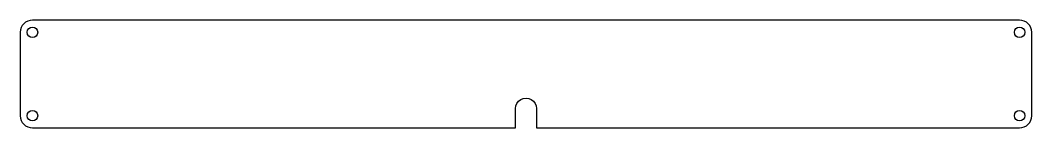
# Model space of a CAD drawing. Header units: millimetres. Extents: x -302 to -12, y -35 to -4.
import ezdxf

# ---------------------------------------------------------------- set-up
doc = ezdxf.new("R2010")
doc.units = ezdxf.units.MM
doc.layers.get('0').update_dxf_attribs({"linetype": 'CONTINUOUS'})

msp = doc.modelspace()

# ---------------------------------------------------------------- linework, layer by layer
msp.add_lwpolyline([(-160.16, -29, -1.000532), (-154.16, -29), (-154.16, -34.55), (-15.5, -34.55, 0.414214), (-12, -31.05), (-12, -7.05, 0.414214), (-15.5, -3.55), (-298.82, -3.55, 0.414214), (-302.33, -7.05), (-302.33, -31.05, 0.414214), (-298.82, -34.55), (-160.16, -34.55)], format="xyb", close=True)
for centre in [(-298.82, -7.05), (-15.5, -7.05), (-298.82, -31.05), (-15.5, -31.05)]:
    msp.add_circle(centre, 1.5)

doc.saveas('drawing.dxf')
